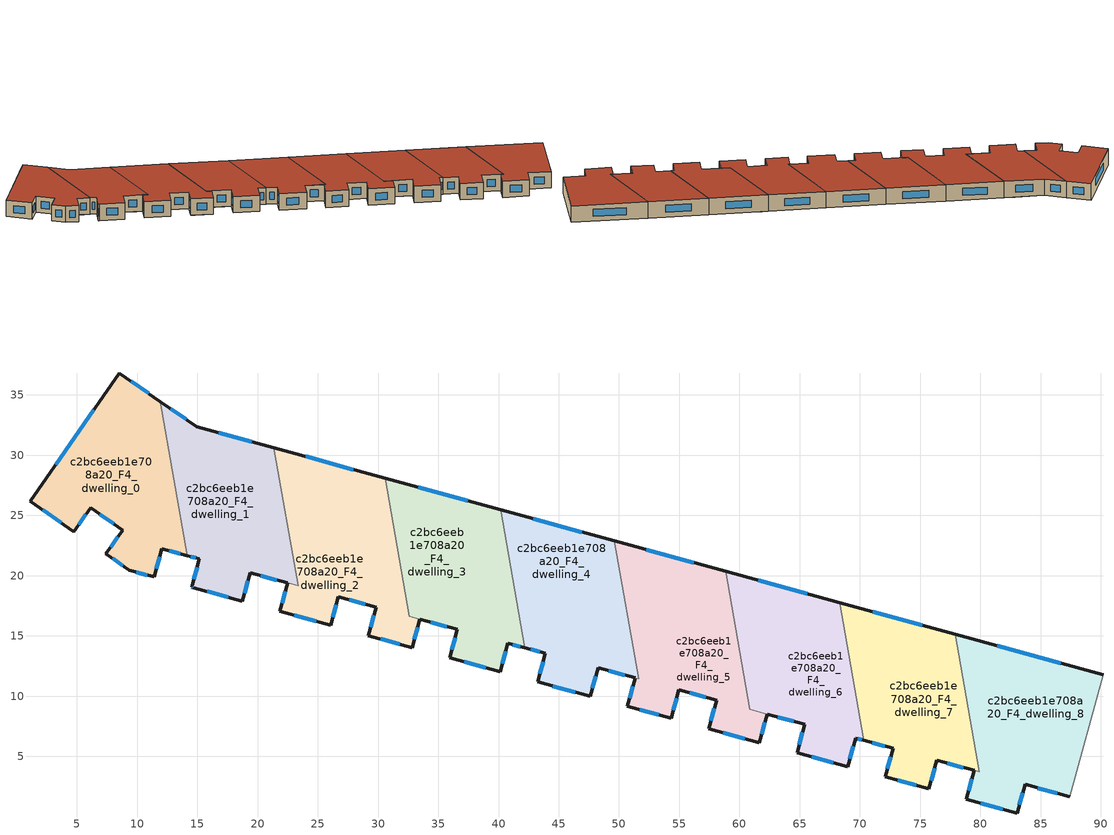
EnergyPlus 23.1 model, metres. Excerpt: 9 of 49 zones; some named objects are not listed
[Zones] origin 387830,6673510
c2bc6eeb1e708a20_F4_dwelling_0
 floor to c2bc6eeb1e708a20_F3_dwelling_5 (EU_floor_Construction): 10.92,35.16 13.24,21.92 12.05,22.24 11.41,19.89 9.36,20.45 7.4,21.82 8.8,23.79 6.15,25.65 4.75,23.66 1.12,26.18 8.53,36.83 z12
 floor to c2bc6eeb1e708a20_F3_dwelling_6 (EU_floor_Construction): 11.93,34.46 14.18,21.66 13.24,21.92 10.92,35.16 z12
 wall outside (EU_wall_Construction): 11.93,34.46 8.53,36.83 1.12,26.18 4.75,23.66 6.15,25.65 8.8,23.79 7.4,21.82 9.36,20.45 11.41,19.89 12.05,22.24 14.18,21.66 z12:15
 wall to c2bc6eeb1e708a20_F4_dwelling_1 (EU_wall_Construction): 14.18,21.66 11.93,34.46 z12:15
 window (EU_Window_Construction): 7.96,21.43 8.8,20.84 / 8.4,23.23 7.8,22.38 / 6.91,25.12 8.04,24.32 / 5.15,24.23 5.75,25.08 / 2.16,25.46 3.72,24.38 / 6.41,33.78 3.24,29.22 / 10.96,35.13 9.5,36.15 / 12.66,22.08 13.57,21.83 / 11.59,20.56 11.87,21.57 / 9.95,20.29 10.82,20.05 z12.86:14.14
 roof outside (EU_roof_Construction): 14.18,21.66 11.93,34.46 8.53,36.83 1.12,26.18 4.75,23.66 6.15,25.65 8.8,23.79 7.4,21.82 9.36,20.45 11.41,19.89 12.05,22.24 z15
c2bc6eeb1e708a20_F4_dwelling_1
 floor to c2bc6eeb1e708a20_F3_dwelling_6 (EU_floor_Construction): 19.55,31.11 21.56,19.64 19.38,20.23 18.74,17.89 14.65,19.01 14.53,19.04 15.16,21.39 14.18,21.66 11.93,34.46 14.93,32.37 z12
 floor to c2bc6eeb1e708a20_F3_dwelling_7 (EU_floor_Construction): 21.35,30.62 23.36,19.17 22.5,19.39 21.56,19.64 19.55,31.11 z12
 wall outside (EU_wall_Construction): 14.18,21.66 15.16,21.39 14.53,19.04 14.65,19.01 18.74,17.89 19.38,20.23 22.48,19.4 / 21.35,30.62 14.93,32.37 11.93,34.46 z12:15
 wall to c2bc6eeb1e708a20_F4_dwelling_2 (EU_wall_Construction): 22.48,19.4 23.36,19.17 21.35,30.62 z12:15
 window (EU_Window_Construction): 20.26,19.99 21.59,19.64 / 18.92,18.56 19.2,19.56 / 15.82,18.69 17.57,18.21 / 14.56,19.03 14.61,19.02 / 14.98,20.72 14.71,19.71 / 14.46,21.58 14.88,21.47 / 14.08,32.97 12.79,33.86 / 19.52,31.12 16.77,31.87 z12.86:14.14
 roof outside (EU_roof_Construction): 23.36,19.17 21.35,30.62 14.93,32.37 11.93,34.46 14.18,21.66 15.16,21.39 14.53,19.04 14.65,19.01 18.74,17.89 19.38,20.23 z15
c2bc6eeb1e708a20_F4_dwelling_2
 floor to c2bc6eeb1e708a20_F3_dwelling_7 (EU_floor_Construction): 27.99,28.8 30.01,17.33 26.7,18.24 26.06,15.88 21.85,17.04 22.48,19.4 23.36,19.17 21.35,30.62 z12
 floor to c2bc6eeb1e708a20_F3_dwelling_8 (EU_floor_Construction): 30.59,28.09 32.6,16.62 33.46,16.39 32.82,14.04 29.89,14.84 29.86,14.85 29.2,15.03 29.84,17.38 30.01,17.33 27.99,28.8 z12
 wall outside (EU_wall_Construction): 30.59,28.09 21.35,30.62 / 22.48,19.4 21.85,17.04 26.06,15.88 26.7,18.24 29.84,17.38 29.2,15.03 32.82,14.04 33.46,16.39 z12:15
 wall to c2bc6eeb1e708a20_F4_dwelling_3 (EU_wall_Construction): 33.46,16.39 32.6,16.62 30.59,28.09 z12:15
 window (EU_Window_Construction): 27.95,28.81 23.99,29.9 / 33.01,14.71 33.28,15.72 / 30.23,14.74 31.79,14.32 / 29.66,16.71 29.38,15.7 / 27.6,18 28.94,17.63 / 26.25,16.56 26.52,17.57 / 23.05,16.71 24.86,16.21 / 22.3,18.72 22.03,17.71 z12.86:14.14
 roof outside (EU_roof_Construction): 32.82,14.04 33.46,16.39 32.6,16.62 30.59,28.09 21.35,30.62 23.36,19.17 22.48,19.4 21.85,17.04 26.06,15.88 26.7,18.24 29.84,17.38 29.2,15.03 z15
c2bc6eeb1e708a20_F4_dwelling_3
 floor to c2bc6eeb1e708a20_F3_dwelling_8 (EU_floor_Construction): 37.38,26.23 39.09,16.45 35.53,15.83 32.6,16.62 30.59,28.09 z12
 floor to c2bc6eeb1e708a20_F3_dwelling_9 (EU_floor_Construction): 40.18,25.47 41.69,16.91 39.09,16.45 37.38,26.23 z12
 floor to c2bc6eeb1e708a20_F3_dwelling_0 (EU_floor_Construction): 41.69,16.91 42.19,14.01 40.79,14.39 40.14,12.04 35.94,13.18 36.59,15.54 35.53,15.83 z12
 wall outside (EU_wall_Construction): 40.18,25.47 30.59,28.09 / 33.47,16.39 36.59,15.54 35.94,13.18 40.14,12.04 40.79,14.39 42.19,14.01 z12:15
 wall to c2bc6eeb1e708a20_F4_dwelling_4 (EU_wall_Construction): 42.19,14.01 40.18,25.47 z12:15
 window (EU_Window_Construction): 37.44,26.22 33.33,27.34 / 41.19,14.28 41.79,14.12 / 40.33,12.71 40.6,13.72 / 37.14,12.86 38.94,12.36 / 36.41,14.86 36.13,13.86 / 34.36,16.14 35.7,15.78 z12.86:14.14
 roof outside (EU_roof_Construction): 42.19,14.01 40.18,25.47 30.59,28.09 32.6,16.62 36.59,15.54 35.94,13.18 40.14,12.04 40.79,14.39 z15
c2bc6eeb1e708a20_F4_dwelling_4
 floor to c2bc6eeb1e708a20_F3_dwelling_0 (EU_floor_Construction): 50.4,18.44 51.63,11.43 51.34,11.5 48.27,12.34 47.61,9.99 43.26,11.18 43.89,13.54 42.19,14.01 41.69,16.91 z12
 floor to c2bc6eeb1e708a20_F3_dwelling_9 (EU_floor_Construction): 49.62,22.88 50.4,18.44 41.69,16.91 40.18,25.47 z12
 wall outside (EU_wall_Construction): 42.19,14.01 43.89,13.54 43.26,11.18 47.61,9.99 48.27,12.34 51.34,11.51 / 49.62,22.88 40.18,25.47 z12:15
 wall to c2bc6eeb1e708a20_F4_dwelling_5 (EU_wall_Construction): 51.34,11.5 51.63,11.43 49.62,22.88 z12:15
 window (EU_Window_Construction): 49.14,12.1 50.46,11.74 / 47.8,10.66 48.08,11.67 / 44.51,10.84 46.37,10.33 / 43.71,12.87 43.44,11.85 / 42.68,13.87 43.4,13.67 / 46.93,23.62 42.88,24.73 z12.86:14.14
 roof outside (EU_roof_Construction): 51.63,11.43 49.62,22.88 40.18,25.47 42.19,14.01 43.89,13.54 43.26,11.18 47.61,9.99 48.27,12.34 z15
c2bc6eeb1e708a20_F4_dwelling_5
 floor to c2bc6eeb1e708a20_F3_dwelling_1 (EU_floor_Construction): 58.93,19.93 60.87,8.89 62.3,8.5 61.66,6.15 57.44,7.3 58.1,9.66 54.38,10.69 52.94,18.88 z12
 floor to c2bc6eeb1e708a20_F3_dwelling_0 (EU_floor_Construction): 52.94,18.88 54.38,10.69 54.97,10.52 54.33,8.15 50.7,9.15 51.34,11.5 51.63,11.43 50.4,18.44 z12
 floor to c2bc6eeb1e708a20_F3_dwelling_9 (EU_floor_Construction): 58.86,20.36 58.93,19.93 50.4,18.44 49.62,22.88 z12
 wall outside (EU_wall_Construction): 58.86,20.36 49.62,22.88 / 51.34,11.5 50.7,9.15 54.33,8.15 54.97,10.52 58.1,9.66 57.44,7.3 61.66,6.15 62.3,8.5 z12:15
 wall to c2bc6eeb1e708a20_F4_dwelling_6 (EU_wall_Construction): 62.3,8.5 60.87,8.89 / 60.87,8.9 58.86,20.36 z12:15
 window (EU_Window_Construction): 56.22,21.08 52.26,22.16 / 61.84,6.82 62.12,7.83 / 58.64,6.97 60.45,6.48 / 57.91,8.99 57.63,7.98 / 55.87,10.27 57.21,9.91 / 54.51,8.83 54.79,9.84 / 51.74,8.86 53.29,8.44 / 51.16,10.83 50.88,9.82 z12.86:14.14
 roof outside (EU_roof_Construction): 61.66,6.15 62.3,8.5 60.87,8.89 58.86,20.36 49.62,22.88 51.63,11.43 51.34,11.5 50.7,9.15 54.33,8.15 54.97,10.52 58.1,9.66 57.44,7.3 z15
c2bc6eeb1e708a20_F4_dwelling_6
 floor to c2bc6eeb1e708a20_F3_dwelling_2 (EU_floor_Construction): 68.32,17.77 70.33,6.32 69.64,6.51 68.99,4.14 64.78,5.29 65.41,7.66 63.98,8.05 61.97,19.51 z12
 floor to c2bc6eeb1e708a20_F3_dwelling_1 (EU_floor_Construction): 61.97,19.51 63.98,8.05 60.87,8.89 58.93,19.93 59.83,20.09 z12
 floor to c2bc6eeb1e708a20_F3_dwelling_9 (EU_floor_Construction): 59.83,20.09 58.93,19.93 58.86,20.36 z12
 wall outside (EU_wall_Construction): 68.32,17.77 58.86,20.36 / 62.31,8.5 65.41,7.66 64.78,5.29 68.99,4.14 69.64,6.51 70.33,6.32 z12:15
 wall to c2bc6eeb1e708a20_F4_dwelling_7 (EU_wall_Construction): 70.33,6.32 68.32,17.77 z12:15
 window (EU_Window_Construction): 65.62,18.51 61.56,19.62 / 69.84,6.45 70.14,6.37 / 69.18,4.82 69.46,5.83 / 65.99,4.97 67.79,4.47 / 65.23,6.98 64.96,5.97 / 63.2,8.26 64.53,7.9 z12.86:14.14
 roof outside (EU_roof_Construction): 68.99,4.14 69.64,6.51 70.33,6.32 68.32,17.77 58.86,20.36 60.87,8.9 65.41,7.66 64.78,5.29 z15
c2bc6eeb1e708a20_F4_dwelling_7
 floor to c2bc6eeb1e708a20_F3_dwelling_3 (EU_floor_Construction): 77.91,15.15 79.91,3.71 79.48,3.83 76.38,4.67 75.74,2.3 72.1,3.29 72.75,5.66 72.47,5.73 70.46,17.18 z12
 floor to c2bc6eeb1e708a20_F3_dwelling_2 (EU_floor_Construction): 70.46,17.18 72.47,5.73 70.33,6.32 68.32,17.77 z12
 wall outside (EU_wall_Construction): 70.33,6.32 72.75,5.66 72.1,3.29 75.74,2.3 76.38,4.67 79.48,3.83 / 77.91,15.15 68.32,17.77 z12:15
 wall to c2bc6eeb1e708a20_F4_dwelling_8 (EU_wall_Construction): 79.48,3.83 79.91,3.71 77.91,15.15 z12:15
 window (EU_Window_Construction): 77.27,4.43 78.59,4.07 / 75.92,2.98 76.2,3.99 / 73.14,3.01 74.7,2.58 / 72.57,4.98 72.29,3.97 / 71.02,6.13 72.06,5.85 / 75.17,15.9 71.06,17.02 z12.86:14.14
 roof outside (EU_roof_Construction): 79.91,3.71 77.91,15.15 68.32,17.77 70.33,6.32 72.75,5.66 72.1,3.29 75.74,2.3 76.38,4.67 z15
c2bc6eeb1e708a20_F4_dwelling_8
 floor to c2bc6eeb1e708a20_F3_dwelling_4 (EU_floor_Construction): 90.2,11.79 87.43,1.63 83.72,2.67 83.05,0.3 78.84,1.45 79.48,3.83 80.81,3.47 78.8,14.9 z12
 floor to c2bc6eeb1e708a20_F3_dwelling_3 (EU_floor_Construction): 78.8,14.9 80.81,3.47 79.91,3.71 77.91,15.15 z12
 wall outside (EU_wall_Construction): 90.2,11.79 77.91,15.15 / 79.48,3.83 78.84,1.45 83.05,0.3 83.72,2.67 87.43,1.63 z12:15
 wall adiabatic (EU_wall_Construction): 87.43,1.63 90.2,11.79 z12:15
 window (EU_Window_Construction): 86.69,12.75 81.42,14.19 / 84.78,2.37 86.37,1.93 / 83.24,0.98 83.53,1.99 / 80.04,1.12 81.85,0.63 / 79.3,3.15 79.02,2.13 z12.86:14.14
 roof outside (EU_roof_Construction): 87.43,1.63 90.2,11.79 77.91,15.15 79.91,3.71 79.48,3.83 78.84,1.45 83.05,0.3 83.72,2.67 z15
[Building]
EU S2 Campaign: North Axis=0; Terrain=City; Solar Distribution=FullExterior
[Site:Location]
Helsinki-Vantaa.AP: Latitude=60.317; Longitude=24.963; Time Zone=2; Elevation=54.6
[SizingPeriod:WeatherFileDays]
AnnualSizingPeriod: Begin Month=1; Begin Day of Month=1; End Month=12; End Day of Month=31; Day of Week for Start Day=Monday; Use Weather File Daylight Saving Period=No; Use Weather File Rain and Snow Indicators=No
[MATERIAL]
EU_InternalMass_Material: Roughness=MediumRough; Thickness=0.1; Conductivity=1; Density=1800; Specific Heat=900; Thermal Absorptance=0.9; Solar Absorptance=0.7; Visible Absorptance=0.7
[MATERIAL:NOMASS] Roughness=MediumRough; Thermal Absorptance=0.9; Solar Absorptance=0.7; Visible Absorptance=0.7
Name | Thermal Resistance
EU_wall_NoMass | 5.91765
EU_roof_NoMass | 11.1778
EU_floor_NoMass | 6.2875
[WINDOWMATERIAL:SIMPLEGLAZINGSYSTEM]
EU_Window_SimpleGlazing: UFactor=0.994035; Solar Heat Gain Coefficient=0.7; Visible Transmittance=0.7
[CONSTRUCTION]
EU_wall_Construction: EU_wall_NoMass
EU_roof_Construction: EU_roof_NoMass
EU_floor_Construction: EU_floor_NoMass
EU_Window_Construction: EU_Window_SimpleGlazing
EU_InternalMass_Construction: EU_InternalMass_Material
[ZONE] Type=1; Multiplier=1; Ceiling Height=autocalculate; Floor Area=autocalculate; Part of Total Floor Area=Yes
Name | Volume
c2bc6eeb1e708a20_F4_dwelling_0 | 348.546
c2bc6eeb1e708a20_F4_dwelling_1 | 337.805
c2bc6eeb1e708a20_F4_dwelling_2 | 362.019
c2bc6eeb1e708a20_F4_dwelling_3 | 346.032
c2bc6eeb1e708a20_F4_dwelling_4 | 342.168
c2bc6eeb1e708a20_F4_dwelling_5 | 361.723
c2bc6eeb1e708a20_F4_dwelling_6 | 341.903
c2bc6eeb1e708a20_F4_dwelling_7 | 341.033
c2bc6eeb1e708a20_F4_dwelling_8 | 356.188
[INTERNALMASS] Construction=EU_InternalMass_Construction
Name | Zone or ZoneList | Surface Area
c2bc6eeb1e708a20_F4_dwelling_0_EU_InternalMass | c2bc6eeb1e708a20_F4_dwelling_0 | 116.182
c2bc6eeb1e708a20_F4_dwelling_1_EU_InternalMass | c2bc6eeb1e708a20_F4_dwelling_1 | 112.611
c2bc6eeb1e708a20_F4_dwelling_2_EU_InternalMass | c2bc6eeb1e708a20_F4_dwelling_2 | 120.673
c2bc6eeb1e708a20_F4_dwelling_3_EU_InternalMass | c2bc6eeb1e708a20_F4_dwelling_3 | 115.346
c2bc6eeb1e708a20_F4_dwelling_4_EU_InternalMass | c2bc6eeb1e708a20_F4_dwelling_4 | 114.063
c2bc6eeb1e708a20_F4_dwelling_5_EU_InternalMass | c2bc6eeb1e708a20_F4_dwelling_5 | 120.575
c2bc6eeb1e708a20_F4_dwelling_6_EU_InternalMass | c2bc6eeb1e708a20_F4_dwelling_6 | 113.967
c2bc6eeb1e708a20_F4_dwelling_7_EU_InternalMass | c2bc6eeb1e708a20_F4_dwelling_7 | 113.679
c2bc6eeb1e708a20_F4_dwelling_8_EU_InternalMass | c2bc6eeb1e708a20_F4_dwelling_8 | 118.73
[OTHEREQUIPMENT] Fuel Type=Electricity; Design Level Calculation Method=Watts/Area; Power per Zone Floor Area=1; Fraction Latent=0; Fraction Radiant=0; Fraction Lost=0; Carbon Dioxide Generation Rate=0; EndUse Subcategory=EU_Step8_InternalGains
Name | Zone or ZoneList or Space or SpaceList | Schedule
EU_Step8_InternalGain_c2bc6eeb1e708a20_F4_dwelling_0_f000 | c2bc6eeb1e708a20_F4_dwelling_0 | EU_Step8_GainSchedule_c2bc6eeb1e708a20_F4_dwelling_0_f000
EU_Step8_InternalGain_c2bc6eeb1e708a20_F4_dwelling_1_f000 | c2bc6eeb1e708a20_F4_dwelling_1 | EU_Step8_GainSchedule_c2bc6eeb1e708a20_F4_dwelling_1_f000
EU_Step8_InternalGain_c2bc6eeb1e708a20_F4_dwelling_2_f000 | c2bc6eeb1e708a20_F4_dwelling_2 | EU_Step8_GainSchedule_c2bc6eeb1e708a20_F4_dwelling_2_f000
EU_Step8_InternalGain_c2bc6eeb1e708a20_F4_dwelling_3_f000 | c2bc6eeb1e708a20_F4_dwelling_3 | EU_Step8_GainSchedule_c2bc6eeb1e708a20_F4_dwelling_3_f000
EU_Step8_InternalGain_c2bc6eeb1e708a20_F4_dwelling_4_f000 | c2bc6eeb1e708a20_F4_dwelling_4 | EU_Step8_GainSchedule_c2bc6eeb1e708a20_F4_dwelling_4_f000
EU_Step8_InternalGain_c2bc6eeb1e708a20_F4_dwelling_5_f000 | c2bc6eeb1e708a20_F4_dwelling_5 | EU_Step8_GainSchedule_c2bc6eeb1e708a20_F4_dwelling_5_f000
EU_Step8_InternalGain_c2bc6eeb1e708a20_F4_dwelling_6_f000 | c2bc6eeb1e708a20_F4_dwelling_6 | EU_Step8_GainSchedule_c2bc6eeb1e708a20_F4_dwelling_6_f000
EU_Step8_InternalGain_c2bc6eeb1e708a20_F4_dwelling_7_f000 | c2bc6eeb1e708a20_F4_dwelling_7 | EU_Step8_GainSchedule_c2bc6eeb1e708a20_F4_dwelling_7_f000
EU_Step8_InternalGain_c2bc6eeb1e708a20_F4_dwelling_8_f000 | c2bc6eeb1e708a20_F4_dwelling_8 | EU_Step8_GainSchedule_c2bc6eeb1e708a20_F4_dwelling_8_f000
[ZONEVENTILATION:DESIGNFLOWRATE] Schedule=EU_AlwaysOn; Design Flow Rate Calculation Method=AirChanges/Hour; Air Changes per Hour=0.596421; Ventilation Type=Natural; Fan Pressure Rise=0; Fan Total Efficiency=1; Constant Term Coefficient=1; Temperature Term Coefficient=0; Velocity Term Coefficient=0; Velocity Squared Term Coefficient=0; Minimum Indoor Temperature=-100; Maximum Indoor Temperature=100; Delta Temperature=-100; Minimum Outdoor Temperature=-100; Maximum Outdoor Temperature=100; Maximum Wind Speed=40
Name | Zone or ZoneList or Space or SpaceList
EU_ConstantAir_c2bc6eeb1e708a20_F4_dwelling_0 | c2bc6eeb1e708a20_F4_dwelling_0
EU_ConstantAir_c2bc6eeb1e708a20_F4_dwelling_1 | c2bc6eeb1e708a20_F4_dwelling_1
EU_ConstantAir_c2bc6eeb1e708a20_F4_dwelling_2 | c2bc6eeb1e708a20_F4_dwelling_2
EU_ConstantAir_c2bc6eeb1e708a20_F4_dwelling_3 | c2bc6eeb1e708a20_F4_dwelling_3
EU_ConstantAir_c2bc6eeb1e708a20_F4_dwelling_4 | c2bc6eeb1e708a20_F4_dwelling_4
EU_ConstantAir_c2bc6eeb1e708a20_F4_dwelling_5 | c2bc6eeb1e708a20_F4_dwelling_5
EU_ConstantAir_c2bc6eeb1e708a20_F4_dwelling_6 | c2bc6eeb1e708a20_F4_dwelling_6
EU_ConstantAir_c2bc6eeb1e708a20_F4_dwelling_7 | c2bc6eeb1e708a20_F4_dwelling_7
EU_ConstantAir_c2bc6eeb1e708a20_F4_dwelling_8 | c2bc6eeb1e708a20_F4_dwelling_8
[HVACTEMPLATE:ZONE:IDEALLOADSAIRSYSTEM] System Availability Schedule=EU_AlwaysOn; Maximum Heating Supply Air Temperature=50; Minimum Cooling Supply Air Temperature=13; Maximum Heating Supply Air Humidity Ratio=0.0156; Minimum Cooling Supply Air Humidity Ratio=0.0077; Heating Limit=NoLimit; Cooling Limit=NoLimit; Heating Availability Schedule=EU_AlwaysOn; Cooling Availability Schedule=EU_CoolingOff; Dehumidification Control Type=ConstantSensibleHeatRatio; Cooling Sensible Heat Ratio=0.7; Dehumidification Setpoint=60; Humidification Control Type=None; Humidification Setpoint=30; Outdoor Air Method=None; Outdoor Air Flow Rate per Person=0.00944; Outdoor Air Flow Rate per Zone Floor Area=0; Outdoor Air Flow Rate per Zone=0; Demand Controlled Ventilation Type=None; Outdoor Air Economizer Type=NoEconomizer; Heat Recovery Type=None; Sensible Heat Recovery Effectiveness=0.7; Latent Heat Recovery Effectiveness=0.65
Name | Template Thermostat
c2bc6eeb1e708a20_F4_dwelling_0 | EU_HeatOnly_c2bc6eeb1e708a20_F4_dwelling_0
c2bc6eeb1e708a20_F4_dwelling_1 | EU_HeatOnly_c2bc6eeb1e708a20_F4_dwelling_1
c2bc6eeb1e708a20_F4_dwelling_2 | EU_HeatOnly_c2bc6eeb1e708a20_F4_dwelling_2
c2bc6eeb1e708a20_F4_dwelling_3 | EU_HeatOnly_c2bc6eeb1e708a20_F4_dwelling_3
c2bc6eeb1e708a20_F4_dwelling_4 | EU_HeatOnly_c2bc6eeb1e708a20_F4_dwelling_4
c2bc6eeb1e708a20_F4_dwelling_5 | EU_HeatOnly_c2bc6eeb1e708a20_F4_dwelling_5
c2bc6eeb1e708a20_F4_dwelling_6 | EU_HeatOnly_c2bc6eeb1e708a20_F4_dwelling_6
c2bc6eeb1e708a20_F4_dwelling_7 | EU_HeatOnly_c2bc6eeb1e708a20_F4_dwelling_7
c2bc6eeb1e708a20_F4_dwelling_8 | EU_HeatOnly_c2bc6eeb1e708a20_F4_dwelling_8
[SIZING:ZONE] Zone Cooling Design Supply Air Temperature Input Method=SupplyAirTemperature; Zone Cooling Design Supply Air Temperature=13; Zone Heating Design Supply Air Temperature Input Method=SupplyAirTemperature; Zone Heating Design Supply Air Temperature=50; Zone Cooling Design Supply Air Humidity Ratio=0.008; Zone Heating Design Supply Air Humidity Ratio=0.008; Cooling Design Air Flow Method=DesignDay; Cooling Design Air Flow Rate=0; Cooling Minimum Air Flow per Zone Floor Area=0.000762; Cooling Minimum Air Flow=0; Cooling Minimum Air Flow Fraction=0.2; Heating Design Air Flow Method=DesignDay; Heating Design Air Flow Rate=0; Heating Maximum Air Flow per Zone Floor Area=0.002032; Heating Maximum Air Flow=0.141576; Heating Maximum Air Flow Fraction=0.3; Account for Dedicated Outdoor Air System=No; Dedicated Outdoor Air System Control Strategy=NeutralSupplyAir; Dedicated Outdoor Air Low Setpoint Temperature for Design=autosize; Dedicated Outdoor Air High Setpoint Temperature for Design=autosize; Zone Load Sizing Method=Sensible Load Only No Latent Load; Zone Latent Cooling Design Supply Air Humidity Ratio Input Method=HumidityRatioDifference; Zone Cooling Design Supply Air Humidity Ratio Difference=0.005; Zone Latent Heating Design Supply Air Humidity Ratio Input Method=HumidityRatioDifference; Zone Humidification Design Supply Air Humidity Ratio Difference=0.005
c2bc6eeb1e708a20_F4_dwelling_0; c2bc6eeb1e708a20_F4_dwelling_1; c2bc6eeb1e708a20_F4_dwelling_2; c2bc6eeb1e708a20_F4_dwelling_3; c2bc6eeb1e708a20_F4_dwelling_4; c2bc6eeb1e708a20_F4_dwelling_5; c2bc6eeb1e708a20_F4_dwelling_6; c2bc6eeb1e708a20_F4_dwelling_7; c2bc6eeb1e708a20_F4_dwelling_8
[SCHEDULE:CONSTANT]
Name | Hourly Value
EU_AlwaysOn | 1
EU_CoolingOff | 0
[SCHEDULE:FILE] Column Number=1; Rows to Skip at Top=0; Number of Hours of Data=8760; Column Separator=Comma; Interpolate to Timestep=No; Minutes per Item=60; Adjust Schedule for Daylight Savings=Yes
Name | File
EU_Step8_GainSchedule_c2bc6eeb1e708a20_F4_dwelling_0_f000 | ../../schedules/c2bc6eeb1e708a20/c2bc6eeb1e708a20_F4_dwelling_0_f000_gain.csv
EU_Step8_GainSchedule_c2bc6eeb1e708a20_F4_dwelling_1_f000 | ../../schedules/c2bc6eeb1e708a20/c2bc6eeb1e708a20_F4_dwelling_1_f000_gain.csv
EU_Step8_GainSchedule_c2bc6eeb1e708a20_F4_dwelling_2_f000 | ../../schedules/c2bc6eeb1e708a20/c2bc6eeb1e708a20_F4_dwelling_2_f000_gain.csv
EU_Step8_GainSchedule_c2bc6eeb1e708a20_F4_dwelling_3_f000 | ../../schedules/c2bc6eeb1e708a20/c2bc6eeb1e708a20_F4_dwelling_3_f000_gain.csv
EU_Step8_GainSchedule_c2bc6eeb1e708a20_F4_dwelling_4_f000 | ../../schedules/c2bc6eeb1e708a20/c2bc6eeb1e708a20_F4_dwelling_4_f000_gain.csv
EU_Step8_GainSchedule_c2bc6eeb1e708a20_F4_dwelling_5_f000 | ../../schedules/c2bc6eeb1e708a20/c2bc6eeb1e708a20_F4_dwelling_5_f000_gain.csv
EU_Step8_GainSchedule_c2bc6eeb1e708a20_F4_dwelling_6_f000 | ../../schedules/c2bc6eeb1e708a20/c2bc6eeb1e708a20_F4_dwelling_6_f000_gain.csv
EU_Step8_GainSchedule_c2bc6eeb1e708a20_F4_dwelling_7_f000 | ../../schedules/c2bc6eeb1e708a20/c2bc6eeb1e708a20_F4_dwelling_7_f000_gain.csv
EU_Step8_GainSchedule_c2bc6eeb1e708a20_F4_dwelling_8_f000 | ../../schedules/c2bc6eeb1e708a20/c2bc6eeb1e708a20_F4_dwelling_8_f000_gain.csv
